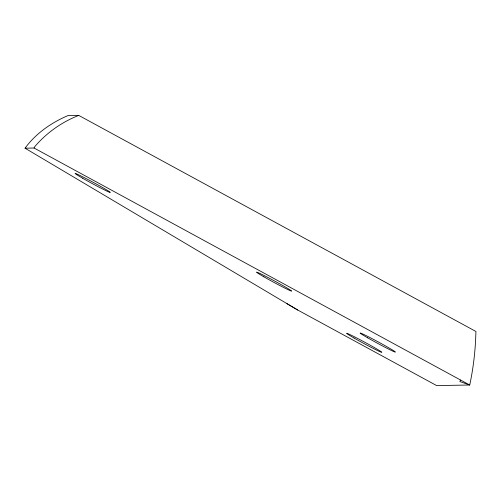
<?xml version="1.0" encoding="UTF-8"?>
<svg xmlns="http://www.w3.org/2000/svg" width="501" height="501" viewBox="0 0 501 501"><rect width="100%" height="100%" fill="white"/><g stroke="black" fill="none" stroke-linecap="round" stroke-linejoin="round"><path stroke-width="0.75" d="M297.769 310.044L25.05 148.202C35.684 133.567 51.352 122.645 67.973 115.587L78.751 115.412L475.95 331.493L475.762 336.09A281.625 280.767 89 0 1 470.314 382.188L469.719 385.006L436.659 385.588L297.769 310.044L286.973 303.675M25.05 148.202L34.055 148.008L34.87 146.505A111.754 111.41 89.1 0 1 78.751 115.412M460.626 380.059L459.818 381.549L469.719 385.006L34.055 148.008M263.921 276.84A20.015 0.77 28.4 0 0 291.588 291.137A20.015 0.77 28.4 0 0 266.638 276.803A20.015 0.77 28.4 0 0 263.921 276.84M367.659 337.812A20.015 0.77 28.4 0 0 395.327 352.103A20.015 0.77 28.4 0 0 370.377 337.768A20.015 0.77 28.4 0 0 367.659 337.812M82.59 178.193A20.015 0.77 28.4 0 0 110.258 192.484A20.015 0.77 28.4 0 0 85.302 178.149A20.015 0.77 28.4 0 0 82.59 178.193M354.057 338.037A20.002 0.77 28.4 0 0 381.706 352.322A20.002 0.77 28.4 0 0 356.768 337.993A20.002 0.77 28.4 0 0 354.057 338.037"/></g></svg>
